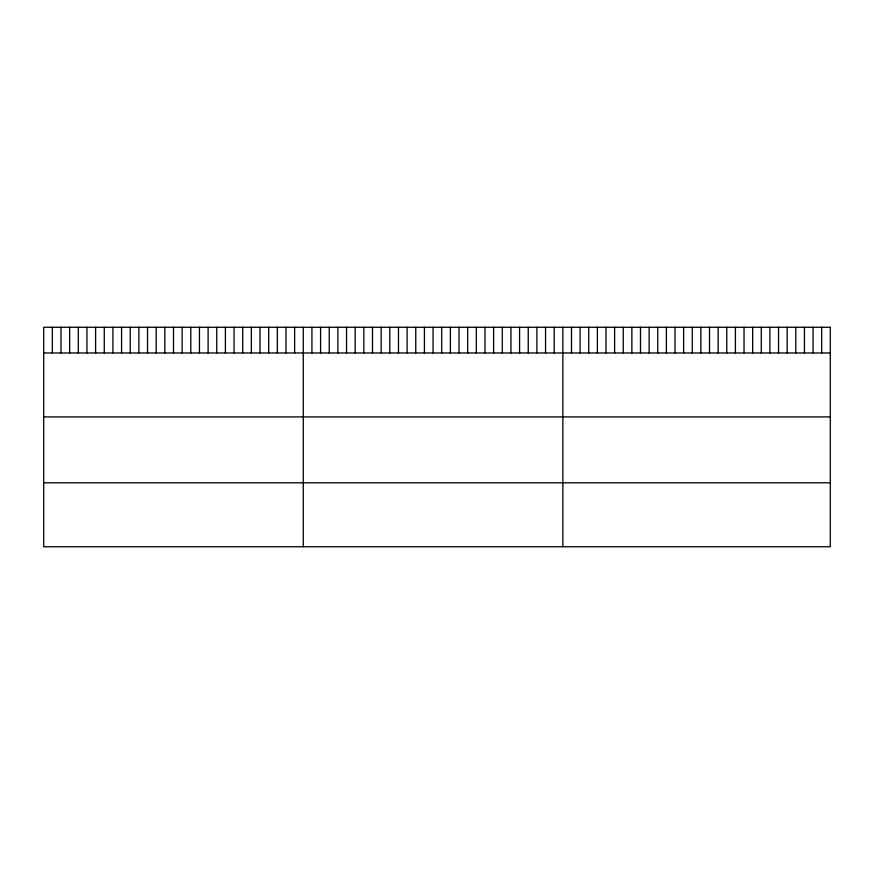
<?xml version="1.0" encoding="UTF-8"?>
<svg xmlns="http://www.w3.org/2000/svg" width="874" height="874" viewBox="0 0 874 874"><rect width="100%" height="100%" fill="white"/><g stroke="black" fill="none" stroke-linecap="round" stroke-linejoin="round"><path stroke-width="1.31" d="M43.7 352.965L830.3 352.965M43.7 416.909L830.3 416.909M43.7 482.787L830.3 482.787M821.669 327.269L821.669 352.965M813.049 327.269L813.049 352.965M804.419 327.269L804.419 352.965M795.788 327.269L795.788 352.965M787.168 327.269L787.168 352.965M778.537 327.269L778.537 352.965M769.907 327.269L769.907 352.965M761.287 327.269L761.287 352.965M752.656 327.269L752.656 352.965M744.025 327.269L744.025 352.965M735.405 327.269L735.405 352.965M726.775 327.269L726.775 352.965M718.144 327.269L718.144 352.965M709.524 327.269L709.524 352.965M700.893 327.269L700.893 352.965M692.263 327.269L692.263 352.965M683.632 327.269L683.632 352.965M675.012 327.269L675.012 352.965M666.381 327.269L666.381 352.965M657.751 327.269L657.751 352.965M649.131 327.269L649.131 352.965M640.5 327.269L640.5 352.965M631.869 327.269L631.869 352.965M623.249 327.269L623.249 352.965M614.619 327.269L614.619 352.965M605.988 327.269L605.988 352.965M597.368 327.269L597.368 352.965M588.737 327.269L588.737 352.965M580.107 327.269L580.107 352.965M571.487 327.269L571.487 352.965M562.856 327.269L562.856 546.731M554.203 327.269L554.203 352.965M545.551 327.269L545.551 352.965M536.898 327.269L536.898 352.965M528.246 327.269L528.246 352.965M519.593 327.269L519.593 352.965M510.94 327.269L510.94 352.965M502.288 327.269L502.288 352.965M493.635 327.269L493.635 352.965M484.983 327.269L484.983 352.965M476.33 327.269L476.33 352.965M467.677 327.269L467.677 352.965M459.025 327.269L459.025 352.965M450.372 327.269L450.372 352.965M441.72 327.269L441.72 352.965M433.067 327.269L433.067 352.965M424.414 327.269L424.414 352.965M415.762 327.269L415.762 352.965M407.109 327.269L407.109 352.965M398.457 327.269L398.457 352.965M389.804 327.269L389.804 352.965M381.151 327.269L381.151 352.965M372.499 327.269L372.499 352.965M363.846 327.269L363.846 352.965M355.194 327.269L355.194 352.965M346.541 327.269L346.541 352.965M337.888 327.269L337.888 352.965M329.236 327.269L329.236 352.965M320.583 327.269L320.583 352.965M311.931 327.269L311.931 352.965M303.278 327.269L303.278 546.731M294.625 327.269L294.625 352.965M285.973 327.269L285.973 352.965M277.32 327.269L277.32 352.965M268.668 327.269L268.668 352.965M260.015 327.269L260.015 352.965M251.362 327.269L251.362 352.965M242.71 327.269L242.71 352.965M234.057 327.269L234.057 352.965M225.405 327.269L225.405 352.965M216.752 327.269L216.752 352.965M208.099 327.269L208.099 352.965M199.447 327.269L199.447 352.965M190.794 327.269L190.794 352.965M182.142 327.269L182.142 352.965M173.489 327.269L173.489 352.965M164.836 327.269L164.836 352.965M156.184 327.269L156.184 352.965M147.531 327.269L147.531 352.965M138.879 327.269L138.879 352.965M130.226 327.269L130.226 352.965M121.573 327.269L121.573 352.965M112.921 327.269L112.921 352.965M104.268 327.269L104.268 352.965M95.616 327.269L95.616 352.965M86.963 327.269L86.963 352.965M78.31 327.269L78.31 352.965M69.658 327.269L69.658 352.965M61.005 327.269L61.005 352.965M52.353 327.269L52.353 352.965M830.3 327.269L43.7 327.269L43.7 546.731L830.3 546.731L830.3 327.269"/></g></svg>
